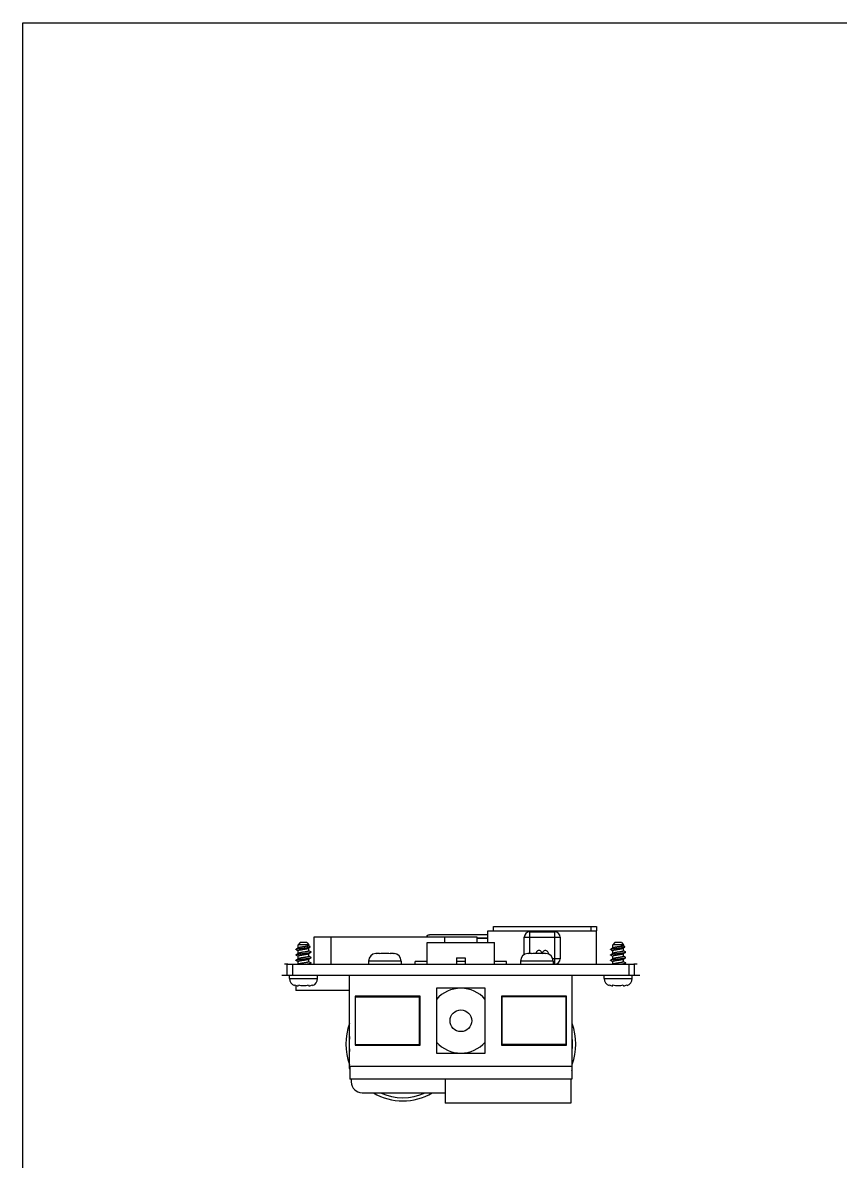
# Model space of a CAD drawing. Extents: x 0 to 297, y 0 to 210.
# Drawn here: x 0 to 75.3, y 105 to 210 of the extents above; entities that cross this region are included whole.
import ezdxf

# ---------------------------------------------------------------- set-up
doc = ezdxf.new("R2010")
doc.units = 0
doc.header["$LTSCALE"] = 16.335
doc.layers.get('0').update_dxf_attribs({"linetype": 'CONTINUOUS'})
doc.layers.add('02___PRT_ALL_AXES', color=7, linetype='CONTINUOUS')
doc.layers.add('06___PRT_ALL_SURFS', color=7, linetype='CONTINUOUS')

msp = doc.modelspace()

# ---------------------------------------------------------------- linework, layer by layer
at = {"color": 7, "linetype": 'CONTINUOUS'}
for p, q in [((0, 0), (0, 210)), ((0, 210), (297, 210)), ((46.73, 124.16), (46.73, 126.16)), ((46.73, 126.16), (49.03, 126.16)), ((49.03, 123.18), (49.03, 126.16)), ((52.38, 126.66), (52.88, 126.66)), ((52.88, 126.66), (52.88, 126.26)), ((25.58, 125.16), (25.38, 124.96)), ((26.38, 124.96), (25.38, 124.96)), ((26.18, 125.16), (25.58, 125.16)), ((26.18, 125.16), (26.38, 124.96)), ((26.83, 125.66), (26.83, 123.16)), ((41.88, 125.66), (26.83, 125.66)), ((28.38, 125.66), (28.38, 123.16)), ((37.28, 125.77), (37.28, 125.66)), ((37.28, 123.16), (37.28, 125.16)), ((37.28, 125.16), (43.48, 125.16)), ((42.88, 125.89), (37.48, 125.89)), ((38.88, 125.66), (38.88, 125.16)), ((41.88, 125.16), (41.88, 125.66)), ((41.88, 125.57), (42.88, 125.57)), ((42.88, 125.56), (41.88, 125.56)), ((43.48, 123.16), (43.48, 125.16)), ((46.23, 124.07), (46.23, 125.66)), ((46.23, 125.66), (49.53, 125.66)), ((49.53, 125.66), (49.53, 123.68)), ((54.58, 125.16), (54.38, 124.96)), ((55.38, 124.96), (54.38, 124.96)), ((55.18, 125.16), (54.58, 125.16)), ((55.18, 125.16), (55.38, 124.96)), ((25.24, 124.58), (25.19, 124.55)), ((25.19, 124.52), (25.26, 124.48)), ((25.24, 124.08), (25.19, 124.05)), ((25.19, 124.02), (25.26, 123.98)), ((25.29, 124.61), (25.24, 124.58)), ((25.29, 124.11), (25.24, 124.08)), ((25.26, 124.48), (25.31, 124.45)), ((25.26, 123.98), (25.31, 123.95)), ((25.34, 124.64), (25.29, 124.61)), ((25.34, 124.14), (25.29, 124.11)), ((25.31, 124.45), (25.37, 124.41)), ((25.31, 123.95), (25.37, 123.91)), ((25.39, 124.67), (25.34, 124.64)), ((25.39, 124.17), (25.34, 124.14)), ((25.37, 124.41), (25.38, 124.41)), ((25.37, 123.91), (25.38, 123.91)), ((26.17, 124.83), (26.29, 124.71)), ((26.29, 124.71), (26.17, 124.6)), ((26.33, 124.66), (26.37, 124.69)), ((26.36, 124.15), (26.42, 124.18)), ((26.49, 124.79), (26.38, 124.86)), ((26.44, 124.37), (26.38, 124.41)), ((26.38, 124.41), (26.38, 124.41)), ((26.44, 123.87), (26.38, 123.91)), ((26.38, 123.91), (26.38, 123.91)), ((26.42, 124.18), (26.47, 124.21)), ((26.44, 124.73), (26.49, 124.76)), ((26.49, 124.34), (26.44, 124.37)), ((26.47, 124.21), (26.52, 124.24)), ((26.56, 124.3), (26.49, 124.34)), ((26.52, 124.24), (26.56, 124.27)), ((32.54, 124.14), (32.54, 124.16)), ((32.7, 124.16), (32.7, 124.16)), ((32.89, 124.16), (32.74, 124.16)), ((32.89, 124.14), (32.89, 124.16)), ((33.87, 124.16), (33.86, 124.14)), ((34.01, 124.16), (33.87, 124.16)), ((34.05, 124.16), (34.06, 124.16)), ((34.22, 124.16), (34.21, 124.14)), ((46.54, 124.14), (46.54, 124.16)), ((46.7, 124.16), (46.7, 124.16)), ((46.89, 124.16), (46.74, 124.16)), ((46.89, 124.14), (46.89, 124.16)), ((47.87, 124.16), (47.86, 124.14)), ((48.01, 124.16), (47.87, 124.16)), ((48.05, 124.16), (48.06, 124.16)), ((48.22, 124.16), (48.21, 124.14)), ((54.24, 124.58), (54.19, 124.55)), ((54.19, 124.52), (54.26, 124.48)), ((54.24, 124.08), (54.19, 124.05)), ((54.19, 124.02), (54.26, 123.98)), ((54.29, 124.61), (54.24, 124.58)), ((54.29, 124.11), (54.24, 124.08)), ((54.26, 124.48), (54.31, 124.45)), ((54.26, 123.98), (54.31, 123.95)), ((54.34, 124.64), (54.29, 124.61)), ((54.34, 124.14), (54.29, 124.11)), ((54.31, 124.45), (54.37, 124.41)), ((54.31, 123.95), (54.37, 123.91)), ((54.39, 124.67), (54.34, 124.64)), ((54.39, 124.17), (54.34, 124.14)), ((54.37, 124.41), (54.38, 124.41)), ((54.37, 123.91), (54.38, 123.91)), ((55.17, 124.83), (55.29, 124.71)), ((55.29, 124.71), (55.17, 124.6)), ((55.33, 124.66), (55.37, 124.69)), ((55.36, 124.15), (55.42, 124.18)), ((55.49, 124.79), (55.38, 124.86)), ((55.44, 124.37), (55.38, 124.41)), ((55.38, 124.41), (55.38, 124.41)), ((55.44, 123.87), (55.38, 123.91)), ((55.38, 123.91), (55.38, 123.91)), ((55.42, 124.18), (55.47, 124.21)), ((55.44, 124.73), (55.49, 124.76)), ((55.49, 124.34), (55.44, 124.37)), ((55.47, 124.21), (55.52, 124.24)), ((55.56, 124.3), (55.49, 124.34)), ((55.52, 124.24), (55.56, 124.27)), ((24.38, 122.16), (24.38, 123.16)), ((24.42, 123.16), (56.33, 123.16)), ((24.88, 122.16), (24.88, 123.16)), ((25.24, 123.58), (25.19, 123.55)), ((25.19, 123.52), (25.26, 123.48)), ((25.29, 123.61), (25.24, 123.58)), ((25.26, 123.48), (25.31, 123.45)), ((25.34, 123.64), (25.29, 123.61)), ((25.31, 123.45), (25.37, 123.41)), ((25.39, 123.67), (25.34, 123.64)), ((25.37, 123.41), (25.38, 123.41)), ((26.36, 123.65), (26.42, 123.68)), ((26.44, 123.37), (26.38, 123.41)), ((26.38, 123.41), (26.38, 123.41)), ((26.39, 123.17), (26.44, 123.2)), ((26.42, 123.68), (26.47, 123.71)), ((26.49, 123.84), (26.44, 123.87)), ((26.49, 123.34), (26.44, 123.37)), ((26.44, 123.2), (26.49, 123.23)), ((26.47, 123.71), (26.52, 123.74)), ((26.56, 123.8), (26.49, 123.84)), ((26.56, 123.3), (26.49, 123.34)), ((26.49, 123.23), (26.56, 123.27)), ((26.52, 123.74), (26.56, 123.77)), ((31.88, 123.46), (31.88, 123.16)), ((34.88, 123.46), (31.88, 123.46)), ((34.88, 123.46), (34.88, 123.16)), ((36.18, 123.16), (36.18, 123.41)), ((37.28, 123.41), (36.18, 123.41)), ((39.98, 123.46), (39.98, 123.16)), ((39.98, 123.46), (40.78, 123.46)), ((39.99, 123.76), (39.99, 123.46)), ((39.99, 123.76), (40.77, 123.76)), ((40.77, 123.76), (40.77, 123.46)), ((40.78, 123.46), (40.78, 123.16)), ((44.58, 123.41), (43.48, 123.41)), ((44.58, 123.16), (44.58, 123.41)), ((45.88, 123.46), (45.88, 123.16)), ((48.88, 123.46), (45.88, 123.46)), ((49.53, 123.68), (48.84, 123.68)), ((48.88, 123.46), (48.88, 123.16)), ((49.03, 123.18), (48.88, 123.18)), ((54.24, 123.58), (54.19, 123.55)), ((54.19, 123.52), (54.26, 123.48)), ((54.29, 123.61), (54.24, 123.58)), ((54.26, 123.48), (54.31, 123.45)), ((54.34, 123.64), (54.29, 123.61)), ((54.31, 123.45), (54.37, 123.41)), ((54.39, 123.67), (54.34, 123.64)), ((54.37, 123.41), (54.38, 123.41)), ((55.36, 123.65), (55.42, 123.68)), ((55.44, 123.37), (55.38, 123.41)), ((55.38, 123.41), (55.38, 123.41)), ((55.39, 123.17), (55.44, 123.2)), ((55.42, 123.68), (55.47, 123.71)), ((55.49, 123.84), (55.44, 123.87)), ((55.49, 123.34), (55.44, 123.37)), ((55.44, 123.2), (55.49, 123.23)), ((55.47, 123.71), (55.52, 123.74)), ((55.56, 123.8), (55.49, 123.84)), ((55.56, 123.3), (55.49, 123.34)), ((55.49, 123.23), (55.56, 123.27)), ((55.52, 123.74), (55.56, 123.77)), ((55.88, 122.16), (55.88, 123.16)), ((56.38, 122.16), (56.38, 123.16)), ((24.42, 122.16), (56.33, 122.16)), ((24.58, 121.86), (24.58, 122.16)), ((24.58, 121.86), (27.18, 121.86)), ((27.18, 121.86), (27.18, 122.16)), ((30.13, 113.56), (30.13, 122.16)), ((50.63, 113.56), (50.63, 122.16)), ((53.58, 121.86), (53.58, 122.16)), ((53.58, 121.86), (56.18, 121.86)), ((56.18, 121.86), (56.18, 122.16)), ((25.04, 121.21), (25.05, 121.26)), ((25.18, 121.21), (25.18, 120.76)), ((30.13, 120.76), (25.18, 120.76)), ((25.39, 121.17), (25.4, 121.26)), ((26.35, 121.26), (26.37, 121.17)), ((26.7, 121.26), (26.71, 121.21)), ((38.13, 120.96), (38.13, 114.96)), ((42.63, 120.96), (38.13, 120.96)), ((42.63, 114.96), (42.63, 120.96)), ((54.04, 121.21), (54.05, 121.26)), ((54.39, 121.17), (54.4, 121.26)), ((55.35, 121.26), (55.37, 121.17)), ((55.7, 121.26), (55.71, 121.21)), ((30.63, 120.21), (30.63, 115.71)), ((36.63, 120.21), (30.63, 120.21)), ((36.63, 115.71), (36.63, 120.21)), ((44.13, 120.21), (44.13, 115.71)), ((50.13, 120.21), (44.13, 120.21)), ((50.13, 115.71), (50.13, 120.21)), ((30.63, 115.71), (36.63, 115.71)), ((44.13, 115.71), (50.13, 115.71)), ((38.13, 114.96), (42.63, 114.96)), ((30.13, 113.76), (50.63, 113.76)), ((30.15, 113.76), (30.15, 112.56)), ((50.61, 113.76), (50.61, 112.56)), ((30.28, 112.56), (30.28, 112.31)), ((38.93, 112.56), (38.93, 110.36)), ((50.53, 112.56), (50.53, 110.36)), ((31.28, 111.31), (38.78, 111.31))]:
    msp.add_line(p, q, dxfattribs=at)
at = {"color": 5, "linetype": 'CONTINUOUS'}
for p, q in [((24.42, 123.16), (24.13, 123.16)), ((56.63, 123.16), (56.33, 123.16)), ((23.88, 122.16), (24.42, 122.16)), ((56.33, 122.16), (56.88, 122.16))]:
    msp.add_line(p, q, dxfattribs=at)
at = {"color": 7, "linetype": 'CONTINUOUS'}
for points in [[(26.37, 124.69), (26.39, 124.7), (26.42, 124.72), (26.44, 124.73)], [(55.37, 124.69), (55.39, 124.7), (55.42, 124.72), (55.44, 124.73)]]:
    msp.add_lwpolyline(points, dxfattribs=at)
msp.add_circle((40.38, 117.96), 1, dxfattribs=at)
for centre, radius, start, end in [((46.73, 125.66), 0.5, 90, 180), ((49.03, 125.66), 0.5, 0, 90), ((32.58, 123.46), 0.7, 93.3338, 180), ((32.74, 123.08), 1.09, 89.9883, 92.3971), ((34.01, 123.08), 1.09, 87.6029, 90.0117), ((34.18, 123.46), 0.7, 0, 86.6662), ((46.58, 123.46), 0.7, 93.3338, 180), ((46.74, 123.08), 1.09, 89.9883, 92.3971), ((48.01, 123.08), 1.09, 87.6029, 90.0117), ((48.18, 123.46), 0.7, 0, 86.6662), ((49.03, 123.68), 0.5, 270, 360), ((25.28, 121.86), 0.7, 180, 250.3705), ((26.48, 121.86), 0.7, 289.6295, 360), ((54.28, 121.86), 0.7, 180, 250.3705), ((55.48, 121.86), 0.7, 289.6295, 360), ((40.38, 117.96), 2.99, 41.1919, 138.8081), ((35.03, 115.81), 5.25, 159.013, 200.987), ((45.73, 115.81), 5.25, 339.013, 20.987), ((35.03, 115.81), 4.95, 171.9996, 188.0004), ((40.38, 117.96), 2.99, 221.1919, 318.8081), ((45.73, 115.81), 4.95, 351.9996, 8.0004), ((31.13, 113.56), 1, 180, 191.2714), ((49.63, 113.56), 1, 348.7286, 360), ((31.28, 112.31), 1, 180, 270), ((35.03, 115.81), 5.25, 239.0304, 300.9696), ((35.03, 115.81), 4.95, 245.437, 294.563), ((38.78, 112.31), 1, 270, 278.6321)]:
    msp.add_arc(centre, radius, start, end, dxfattribs=at)
for points, knots in [([(37.28, 125.77), (37.28, 125.78), (37.28, 125.79), (37.29, 125.82), (37.31, 125.84), (37.34, 125.86), (37.4, 125.88), (37.45, 125.89), (37.48, 125.89)], [0, 0, 0, 0, 0.093181, 0.192326, 0.30147, 0.422521, 0.697141, 1, 1, 1, 1]), ([(25.19, 124.52), (25.19, 124.52), (25.18, 124.52), (25.18, 124.53), (25.18, 124.53), (25.18, 124.54), (25.18, 124.54), (25.18, 124.54), (25.18, 124.55), (25.19, 124.55), (25.19, 124.55)], [0, 0, 0, 0, 0.164076, 0.297779, 0.40644, 0.499999, 0.593558, 0.70222, 0.835924, 1, 1, 1, 1]), ([(25.19, 124.02), (25.19, 124.02), (25.18, 124.02), (25.18, 124.03), (25.18, 124.03), (25.18, 124.04), (25.18, 124.04), (25.18, 124.04), (25.18, 124.05), (25.19, 124.05), (25.19, 124.05)], [0, 0, 0, 0, 0.164112, 0.29782, 0.40645, 0.500001, 0.593543, 0.702203, 0.835937, 1, 1, 1, 1]), ([(25.19, 124.55), (25.19, 124.55), (25.2, 124.56), (25.22, 124.56), (25.25, 124.57), (25.29, 124.58), (25.34, 124.59), (25.4, 124.6), (25.5, 124.62), (25.63, 124.63), (25.79, 124.65), (25.96, 124.67), (26.13, 124.69), (26.24, 124.7), (26.29, 124.71)], [0, 0, 0, 0, 0.009903, 0.021984, 0.05274, 0.092104, 0.139599, 0.194556, 0.25616, 0.395492, 0.549087, 0.707494, 0.860939, 1, 1, 1, 1]), ([(25.19, 124.05), (25.19, 124.05), (25.2, 124.06), (25.22, 124.07), (25.25, 124.07), (25.29, 124.08), (25.35, 124.09), (25.44, 124.11), (25.53, 124.12), (25.64, 124.13), (25.76, 124.15), (25.88, 124.16), (25.99, 124.17), (26.11, 124.19), (26.22, 124.2), (26.32, 124.21), (26.4, 124.23), (26.46, 124.24), (26.5, 124.25), (26.53, 124.26), (26.55, 124.26), (26.56, 124.27), (26.56, 124.27)], [0, 0, 0, 0, 0.01128, 0.025855, 0.043731, 0.06484, 0.116232, 0.178692, 0.250466, 0.329494, 0.413486, 0.5, 0.586514, 0.670507, 0.749535, 0.821309, 0.883769, 0.935161, 0.956268, 0.974146, 0.98872, 1, 1, 1, 1]), ([(25.38, 124.42), (25.38, 124.42), (25.38, 124.42), (25.38, 124.43), (25.38, 124.43), (25.39, 124.44), (25.4, 124.44), (25.42, 124.45), (25.44, 124.46), (25.46, 124.47), (25.49, 124.48), (25.54, 124.49), (25.6, 124.5), (25.69, 124.51), (25.78, 124.53), (25.84, 124.54), (25.88, 124.55)], [0, 0, 0, 0, 0.007551, 0.015773, 0.025186, 0.036136, 0.06337, 0.098296, 0.141066, 0.191513, 0.249316, 0.314009, 0.461802, 0.629623, 0.811277, 1, 1, 1, 1]), ([(25.38, 123.92), (25.38, 123.92), (25.38, 123.92), (25.38, 123.93), (25.38, 123.93), (25.39, 123.94), (25.4, 123.94), (25.42, 123.95), (25.44, 123.96), (25.46, 123.97), (25.49, 123.98), (25.54, 123.99), (25.6, 124), (25.69, 124.01), (25.78, 124.03), (25.84, 124.04), (25.88, 124.05)], [0, 0, 0, 0, 0.007551, 0.015773, 0.025188, 0.036139, 0.063376, 0.098305, 0.141079, 0.19153, 0.249335, 0.314029, 0.461818, 0.629628, 0.811281, 1, 1, 1, 1]), ([(25.88, 124.78), (25.82, 124.77), (25.74, 124.76), (25.64, 124.74), (25.58, 124.73), (25.52, 124.71), (25.47, 124.7), (25.43, 124.69), (25.41, 124.68), (25.4, 124.68), (25.39, 124.67)], [0, 0, 0, 0, 0.327603, 0.480829, 0.621741, 0.746773, 0.852894, 0.937735, 0.971716, 1, 1, 1, 1]), ([(25.88, 124.28), (25.82, 124.27), (25.74, 124.26), (25.64, 124.24), (25.58, 124.23), (25.52, 124.21), (25.47, 124.2), (25.43, 124.19), (25.41, 124.18), (25.4, 124.18), (25.39, 124.17)], [0, 0, 0, 0, 0.327607, 0.480829, 0.621735, 0.746765, 0.852888, 0.937733, 0.971715, 1, 1, 1, 1]), ([(26.17, 124.83), (26.12, 124.82), (26.03, 124.8), (25.93, 124.78), (25.88, 124.78)], [0, 0, 0, 0, 0.474995, 1, 1, 1, 1]), ([(25.88, 124.55), (25.93, 124.55), (26.03, 124.57), (26.12, 124.59), (26.17, 124.6)], [0, 0, 0, 0, 0.525005, 1, 1, 1, 1]), ([(26.38, 124.4), (26.38, 124.4), (26.38, 124.4), (26.37, 124.39), (26.37, 124.39), (26.36, 124.38), (26.35, 124.38), (26.34, 124.37), (26.32, 124.36), (26.29, 124.35), (26.26, 124.35), (26.22, 124.34), (26.15, 124.32), (26.07, 124.31), (25.97, 124.29), (25.91, 124.28), (25.88, 124.28)], [0, 0, 0, 0, 0.007551, 0.015773, 0.025188, 0.036139, 0.063375, 0.098304, 0.141078, 0.191527, 0.249332, 0.314026, 0.461816, 0.629627, 0.81128, 1, 1, 1, 1]), ([(25.88, 124.05), (25.93, 124.05), (26.01, 124.07), (26.11, 124.08), (26.18, 124.1), (26.24, 124.11), (26.29, 124.12), (26.32, 124.13), (26.34, 124.14), (26.35, 124.15), (26.36, 124.15)], [0, 0, 0, 0, 0.327606, 0.480829, 0.621735, 0.746767, 0.852889, 0.937734, 0.971715, 1, 1, 1, 1]), ([(26.38, 123.9), (26.38, 123.9), (26.38, 123.9), (26.37, 123.89), (26.37, 123.89), (26.36, 123.88), (26.35, 123.88), (26.34, 123.87), (26.32, 123.86), (26.29, 123.85), (26.26, 123.85), (26.22, 123.84), (26.15, 123.82), (26.07, 123.81), (25.97, 123.79), (25.91, 123.78), (25.88, 123.78)], [0, 0, 0, 0, 0.007551, 0.015773, 0.025186, 0.036136, 0.06337, 0.098295, 0.141065, 0.191511, 0.249314, 0.314006, 0.461799, 0.629621, 0.811277, 1, 1, 1, 1]), ([(26.38, 124.86), (26.38, 124.85), (26.38, 124.85), (26.37, 124.85), (26.37, 124.85), (26.37, 124.85), (26.36, 124.85), (26.35, 124.85), (26.34, 124.84), (26.33, 124.84), (26.32, 124.84), (26.29, 124.84), (26.25, 124.83), (26.21, 124.83), (26.19, 124.83), (26.17, 124.83)], [0, 0, 0, 0, 0.009468, 0.016168, 0.02456, 0.046858, 0.076839, 0.114605, 0.160109, 0.213253, 0.273898, 0.416842, 0.587089, 0.782435, 1, 1, 1, 1]), ([(26.17, 124.6), (26.19, 124.6), (26.22, 124.61), (26.26, 124.63), (26.3, 124.64), (26.32, 124.66), (26.33, 124.66)], [0, 0, 0, 0, 0.299999, 0.568813, 0.802831, 1, 1, 1, 1]), ([(26.29, 124.71), (26.31, 124.71), (26.35, 124.72), (26.4, 124.73), (26.44, 124.74), (26.46, 124.75), (26.48, 124.75), (26.48, 124.76), (26.49, 124.76)], [0, 0, 0, 0, 0.343557, 0.628832, 0.747384, 0.848987, 0.933205, 1, 1, 1, 1]), ([(26.49, 124.76), (26.49, 124.76), (26.49, 124.76), (26.5, 124.77), (26.5, 124.77), (26.5, 124.78), (26.5, 124.78), (26.5, 124.78), (26.49, 124.79), (26.49, 124.79), (26.49, 124.79)], [0, 0, 0, 0, 0.155951, 0.283295, 0.387783, 0.480137, 0.575727, 0.688882, 0.828669, 1, 1, 1, 1]), ([(26.56, 124.27), (26.56, 124.27), (26.57, 124.27), (26.57, 124.28), (26.58, 124.28), (26.58, 124.29), (26.58, 124.29), (26.57, 124.29), (26.57, 124.3), (26.56, 124.3), (26.56, 124.3)], [0, 0, 0, 0, 0.164103, 0.297799, 0.406444, 0.500002, 0.593553, 0.702221, 0.835941, 1, 1, 1, 1]), ([(32.74, 124.16), (32.71, 124.16), (32.64, 124.16), (32.57, 124.15), (32.54, 124.14)], [0, 0, 0, 0, 0.500063, 1, 1, 1, 1]), ([(33.86, 124.14), (33.78, 124.15), (33.66, 124.16), (33.5, 124.16), (33.38, 124.16), (33.25, 124.16), (33.09, 124.16), (32.97, 124.15), (32.89, 124.14)], [0, 0, 0, 0, 0.249953, 0.374976, 0.5, 0.625024, 0.750047, 1, 1, 1, 1]), ([(34.21, 124.14), (34.18, 124.15), (34.11, 124.16), (34.04, 124.16), (34.01, 124.16)], [0, 0, 0, 0, 0.499936, 1, 1, 1, 1]), ([(46.74, 124.16), (46.71, 124.16), (46.64, 124.16), (46.57, 124.15), (46.54, 124.14)], [0, 0, 0, 0, 0.500063, 1, 1, 1, 1]), ([(47.86, 124.14), (47.78, 124.15), (47.66, 124.16), (47.5, 124.16), (47.38, 124.16), (47.25, 124.16), (47.09, 124.16), (46.97, 124.15), (46.89, 124.14)], [0, 0, 0, 0, 0.249953, 0.374976, 0.5, 0.625024, 0.750047, 1, 1, 1, 1]), ([(48.21, 124.14), (48.18, 124.15), (48.11, 124.16), (48.04, 124.16), (48.01, 124.16)], [0, 0, 0, 0, 0.499936, 1, 1, 1, 1]), ([(54.19, 124.52), (54.19, 124.52), (54.18, 124.52), (54.18, 124.53), (54.18, 124.53), (54.18, 124.54), (54.18, 124.54), (54.18, 124.54), (54.18, 124.55), (54.19, 124.55), (54.19, 124.55)], [0, 0, 0, 0, 0.164076, 0.297779, 0.40644, 0.499999, 0.593558, 0.70222, 0.835924, 1, 1, 1, 1]), ([(54.19, 124.02), (54.19, 124.02), (54.18, 124.02), (54.18, 124.03), (54.18, 124.03), (54.18, 124.04), (54.18, 124.04), (54.18, 124.04), (54.18, 124.05), (54.19, 124.05), (54.19, 124.05)], [0, 0, 0, 0, 0.164112, 0.29782, 0.40645, 0.500001, 0.593543, 0.702203, 0.835937, 1, 1, 1, 1]), ([(54.19, 124.55), (54.19, 124.55), (54.2, 124.56), (54.22, 124.56), (54.25, 124.57), (54.29, 124.58), (54.34, 124.59), (54.4, 124.6), (54.5, 124.62), (54.63, 124.63), (54.79, 124.65), (54.96, 124.67), (55.13, 124.69), (55.24, 124.7), (55.29, 124.71)], [0, 0, 0, 0, 0.009903, 0.021984, 0.05274, 0.092104, 0.139599, 0.194556, 0.25616, 0.395492, 0.549087, 0.707494, 0.860939, 1, 1, 1, 1]), ([(54.19, 124.05), (54.19, 124.05), (54.2, 124.06), (54.22, 124.07), (54.25, 124.07), (54.29, 124.08), (54.35, 124.09), (54.44, 124.11), (54.53, 124.12), (54.64, 124.13), (54.76, 124.15), (54.88, 124.16), (54.99, 124.17), (55.11, 124.19), (55.22, 124.2), (55.32, 124.21), (55.4, 124.23), (55.46, 124.24), (55.5, 124.25), (55.53, 124.26), (55.55, 124.26), (55.56, 124.27), (55.56, 124.27)], [0, 0, 0, 0, 0.01128, 0.025855, 0.043731, 0.06484, 0.116232, 0.178692, 0.250466, 0.329494, 0.413486, 0.5, 0.586514, 0.670507, 0.749535, 0.821309, 0.883769, 0.935161, 0.956268, 0.974146, 0.98872, 1, 1, 1, 1]), ([(54.38, 124.42), (54.38, 124.42), (54.38, 124.42), (54.38, 124.43), (54.38, 124.43), (54.39, 124.44), (54.4, 124.44), (54.42, 124.45), (54.44, 124.46), (54.46, 124.47), (54.49, 124.48), (54.54, 124.49), (54.6, 124.5), (54.69, 124.51), (54.78, 124.53), (54.84, 124.54), (54.88, 124.55)], [0, 0, 0, 0, 0.007551, 0.015773, 0.025186, 0.036136, 0.06337, 0.098296, 0.141066, 0.191513, 0.249316, 0.314009, 0.461802, 0.629623, 0.811277, 1, 1, 1, 1]), ([(54.38, 123.92), (54.38, 123.92), (54.38, 123.92), (54.38, 123.93), (54.38, 123.93), (54.39, 123.94), (54.4, 123.94), (54.42, 123.95), (54.44, 123.96), (54.46, 123.97), (54.49, 123.98), (54.54, 123.99), (54.6, 124), (54.69, 124.01), (54.78, 124.03), (54.84, 124.04), (54.88, 124.05)], [0, 0, 0, 0, 0.007551, 0.015773, 0.025188, 0.036139, 0.063376, 0.098305, 0.141079, 0.19153, 0.249335, 0.314029, 0.461818, 0.629628, 0.811281, 1, 1, 1, 1]), ([(54.88, 124.78), (54.82, 124.77), (54.74, 124.76), (54.64, 124.74), (54.58, 124.73), (54.52, 124.71), (54.47, 124.7), (54.43, 124.69), (54.41, 124.68), (54.4, 124.68), (54.39, 124.67)], [0, 0, 0, 0, 0.327603, 0.480829, 0.621741, 0.746773, 0.852894, 0.937735, 0.971716, 1, 1, 1, 1]), ([(54.88, 124.28), (54.82, 124.27), (54.74, 124.26), (54.64, 124.24), (54.58, 124.23), (54.52, 124.21), (54.47, 124.2), (54.43, 124.19), (54.41, 124.18), (54.4, 124.18), (54.39, 124.17)], [0, 0, 0, 0, 0.327607, 0.480829, 0.621735, 0.746765, 0.852888, 0.937733, 0.971715, 1, 1, 1, 1]), ([(55.17, 124.83), (55.12, 124.82), (55.03, 124.8), (54.93, 124.78), (54.88, 124.78)], [0, 0, 0, 0, 0.474995, 1, 1, 1, 1]), ([(54.88, 124.55), (54.93, 124.55), (55.03, 124.57), (55.12, 124.59), (55.17, 124.6)], [0, 0, 0, 0, 0.525005, 1, 1, 1, 1]), ([(55.38, 124.4), (55.38, 124.4), (55.38, 124.4), (55.37, 124.39), (55.37, 124.39), (55.36, 124.38), (55.35, 124.38), (55.34, 124.37), (55.32, 124.36), (55.29, 124.35), (55.26, 124.35), (55.22, 124.34), (55.15, 124.32), (55.07, 124.31), (54.97, 124.29), (54.91, 124.28), (54.88, 124.28)], [0, 0, 0, 0, 0.007551, 0.015773, 0.025188, 0.036139, 0.063375, 0.098304, 0.141078, 0.191527, 0.249332, 0.314026, 0.461816, 0.629627, 0.81128, 1, 1, 1, 1]), ([(54.88, 124.05), (54.93, 124.05), (55.01, 124.07), (55.11, 124.08), (55.18, 124.1), (55.24, 124.11), (55.29, 124.12), (55.32, 124.13), (55.34, 124.14), (55.35, 124.15), (55.36, 124.15)], [0, 0, 0, 0, 0.327606, 0.480829, 0.621735, 0.746767, 0.852889, 0.937734, 0.971715, 1, 1, 1, 1]), ([(55.38, 123.9), (55.38, 123.9), (55.38, 123.9), (55.37, 123.89), (55.37, 123.89), (55.36, 123.88), (55.35, 123.88), (55.34, 123.87), (55.32, 123.86), (55.29, 123.85), (55.26, 123.85), (55.22, 123.84), (55.15, 123.82), (55.07, 123.81), (54.97, 123.79), (54.91, 123.78), (54.88, 123.78)], [0, 0, 0, 0, 0.007551, 0.015773, 0.025186, 0.036136, 0.06337, 0.098295, 0.141065, 0.191511, 0.249314, 0.314006, 0.461799, 0.629621, 0.811277, 1, 1, 1, 1]), ([(55.38, 124.86), (55.38, 124.85), (55.38, 124.85), (55.37, 124.85), (55.37, 124.85), (55.37, 124.85), (55.36, 124.85), (55.35, 124.85), (55.34, 124.84), (55.33, 124.84), (55.32, 124.84), (55.29, 124.84), (55.25, 124.83), (55.21, 124.83), (55.19, 124.83), (55.17, 124.83)], [0, 0, 0, 0, 0.009468, 0.016168, 0.02456, 0.046858, 0.076839, 0.114605, 0.160109, 0.213253, 0.273898, 0.416842, 0.587089, 0.782435, 1, 1, 1, 1]), ([(55.17, 124.6), (55.19, 124.6), (55.22, 124.61), (55.26, 124.63), (55.3, 124.64), (55.32, 124.66), (55.33, 124.66)], [0, 0, 0, 0, 0.299999, 0.568813, 0.802831, 1, 1, 1, 1]), ([(55.29, 124.71), (55.31, 124.71), (55.35, 124.72), (55.4, 124.73), (55.44, 124.74), (55.46, 124.75), (55.48, 124.75), (55.48, 124.76), (55.49, 124.76)], [0, 0, 0, 0, 0.343557, 0.628832, 0.747384, 0.848987, 0.933205, 1, 1, 1, 1]), ([(55.49, 124.76), (55.49, 124.76), (55.49, 124.76), (55.5, 124.77), (55.5, 124.77), (55.5, 124.78), (55.5, 124.78), (55.5, 124.78), (55.49, 124.79), (55.49, 124.79), (55.49, 124.79)], [0, 0, 0, 0, 0.155951, 0.283295, 0.387783, 0.480137, 0.575727, 0.688882, 0.828669, 1, 1, 1, 1]), ([(55.56, 124.27), (55.56, 124.27), (55.57, 124.27), (55.57, 124.28), (55.58, 124.28), (55.58, 124.29), (55.58, 124.29), (55.57, 124.29), (55.57, 124.3), (55.56, 124.3), (55.56, 124.3)], [0, 0, 0, 0, 0.164103, 0.297799, 0.406444, 0.500002, 0.593553, 0.702221, 0.835941, 1, 1, 1, 1]), ([(25.19, 123.52), (25.19, 123.52), (25.18, 123.52), (25.18, 123.53), (25.18, 123.53), (25.18, 123.54), (25.18, 123.54), (25.18, 123.54), (25.18, 123.55), (25.19, 123.55), (25.19, 123.55)], [0, 0, 0, 0, 0.16408, 0.29782, 0.406459, 0.499999, 0.593543, 0.702168, 0.835899, 1, 1, 1, 1]), ([(25.19, 123.55), (25.19, 123.55), (25.2, 123.56), (25.22, 123.57), (25.25, 123.57), (25.28, 123.58), (25.31, 123.59), (25.36, 123.6), (25.45, 123.61), (25.59, 123.63), (25.76, 123.65), (25.93, 123.67), (26.11, 123.69), (26.24, 123.7), (26.34, 123.72), (26.4, 123.73), (26.46, 123.74), (26.5, 123.75), (26.53, 123.76), (26.55, 123.76), (26.56, 123.77), (26.56, 123.77)], [0, 0, 0, 0, 0.011278, 0.025854, 0.04373, 0.064839, 0.089058, 0.116235, 0.178694, 0.289213, 0.413487, 0.543416, 0.670507, 0.786462, 0.837871, 0.883768, 0.923432, 0.956269, 0.981844, 0.991844, 1, 1, 1, 1]), ([(25.38, 123.42), (25.38, 123.42), (25.38, 123.42), (25.38, 123.43), (25.38, 123.43), (25.39, 123.44), (25.4, 123.44), (25.42, 123.45), (25.44, 123.46), (25.46, 123.47), (25.49, 123.48), (25.54, 123.49), (25.6, 123.5), (25.69, 123.51), (25.78, 123.53), (25.84, 123.54), (25.88, 123.55)], [0, 0, 0, 0, 0.007551, 0.015771, 0.025184, 0.036133, 0.063367, 0.098294, 0.141066, 0.191514, 0.249318, 0.314009, 0.461795, 0.629614, 0.811277, 1, 1, 1, 1]), ([(25.88, 123.78), (25.82, 123.77), (25.74, 123.76), (25.64, 123.74), (25.58, 123.73), (25.52, 123.71), (25.47, 123.7), (25.43, 123.69), (25.41, 123.68), (25.4, 123.68), (25.39, 123.67)], [0, 0, 0, 0, 0.327606, 0.480833, 0.62174, 0.746766, 0.852886, 0.937732, 0.971715, 1, 1, 1, 1]), ([(25.88, 123.28), (25.82, 123.27), (25.74, 123.26), (25.64, 123.24), (25.58, 123.23), (25.52, 123.21), (25.47, 123.2), (25.43, 123.19), (25.41, 123.18), (25.4, 123.18), (25.39, 123.17)], [0, 0, 0, 0, 0.32761, 0.48084, 0.621752, 0.746778, 0.852892, 0.937733, 0.971716, 1, 1, 1, 1]), ([(25.88, 123.55), (25.93, 123.55), (26.01, 123.57), (26.11, 123.58), (26.18, 123.6), (26.24, 123.61), (26.29, 123.62), (26.32, 123.63), (26.34, 123.64), (26.35, 123.65), (26.36, 123.65)], [0, 0, 0, 0, 0.327603, 0.48083, 0.621743, 0.746775, 0.852895, 0.937735, 0.971716, 1, 1, 1, 1]), ([(26.38, 123.4), (26.38, 123.4), (26.38, 123.4), (26.37, 123.39), (26.37, 123.39), (26.36, 123.38), (26.35, 123.38), (26.34, 123.37), (26.32, 123.36), (26.29, 123.35), (26.26, 123.35), (26.22, 123.34), (26.15, 123.32), (26.07, 123.31), (25.97, 123.29), (25.91, 123.28), (25.88, 123.28)], [0, 0, 0, 0, 0.007549, 0.015768, 0.02518, 0.036126, 0.063349, 0.098272, 0.141034, 0.191477, 0.249273, 0.313964, 0.461758, 0.629591, 0.811262, 1, 1, 1, 1]), ([(26.56, 123.77), (26.56, 123.77), (26.57, 123.77), (26.57, 123.78), (26.58, 123.78), (26.58, 123.79), (26.58, 123.79), (26.57, 123.79), (26.57, 123.8), (26.56, 123.8), (26.56, 123.8)], [0, 0, 0, 0, 0.1641, 0.297831, 0.406456, 0.5, 0.59354, 0.702179, 0.83592, 1, 1, 1, 1]), ([(54.19, 123.52), (54.19, 123.52), (54.18, 123.52), (54.18, 123.53), (54.18, 123.53), (54.18, 123.54), (54.18, 123.54), (54.18, 123.54), (54.18, 123.55), (54.19, 123.55), (54.19, 123.55)], [0, 0, 0, 0, 0.16408, 0.29782, 0.406459, 0.499999, 0.593543, 0.702168, 0.835899, 1, 1, 1, 1]), ([(54.19, 123.55), (54.19, 123.55), (54.2, 123.56), (54.22, 123.57), (54.25, 123.57), (54.28, 123.58), (54.31, 123.59), (54.36, 123.6), (54.45, 123.61), (54.59, 123.63), (54.76, 123.65), (54.93, 123.67), (55.11, 123.69), (55.24, 123.7), (55.34, 123.72), (55.4, 123.73), (55.46, 123.74), (55.5, 123.75), (55.53, 123.76), (55.55, 123.76), (55.56, 123.77), (55.56, 123.77)], [0, 0, 0, 0, 0.011278, 0.025854, 0.04373, 0.064839, 0.089058, 0.116235, 0.178694, 0.289213, 0.413487, 0.543416, 0.670507, 0.786462, 0.837871, 0.883768, 0.923432, 0.956269, 0.981844, 0.991844, 1, 1, 1, 1]), ([(54.38, 123.42), (54.38, 123.42), (54.38, 123.42), (54.38, 123.43), (54.38, 123.43), (54.39, 123.44), (54.4, 123.44), (54.42, 123.45), (54.44, 123.46), (54.46, 123.47), (54.49, 123.48), (54.54, 123.49), (54.6, 123.5), (54.69, 123.51), (54.78, 123.53), (54.84, 123.54), (54.88, 123.55)], [0, 0, 0, 0, 0.007551, 0.015771, 0.025184, 0.036133, 0.063367, 0.098294, 0.141066, 0.191514, 0.249318, 0.314009, 0.461795, 0.629614, 0.811277, 1, 1, 1, 1]), ([(54.88, 123.78), (54.82, 123.77), (54.74, 123.76), (54.64, 123.74), (54.58, 123.73), (54.52, 123.71), (54.47, 123.7), (54.43, 123.69), (54.41, 123.68), (54.4, 123.68), (54.39, 123.67)], [0, 0, 0, 0, 0.327606, 0.480833, 0.62174, 0.746766, 0.852886, 0.937732, 0.971715, 1, 1, 1, 1]), ([(54.88, 123.28), (54.82, 123.27), (54.74, 123.26), (54.64, 123.24), (54.58, 123.23), (54.52, 123.21), (54.47, 123.2), (54.43, 123.19), (54.41, 123.18), (54.4, 123.18), (54.39, 123.17)], [0, 0, 0, 0, 0.32761, 0.48084, 0.621752, 0.746778, 0.852892, 0.937733, 0.971716, 1, 1, 1, 1]), ([(54.88, 123.55), (54.93, 123.55), (55.01, 123.57), (55.11, 123.58), (55.18, 123.6), (55.24, 123.61), (55.29, 123.62), (55.32, 123.63), (55.34, 123.64), (55.35, 123.65), (55.36, 123.65)], [0, 0, 0, 0, 0.327603, 0.48083, 0.621743, 0.746775, 0.852895, 0.937735, 0.971716, 1, 1, 1, 1]), ([(55.38, 123.4), (55.38, 123.4), (55.38, 123.4), (55.37, 123.39), (55.37, 123.39), (55.36, 123.38), (55.35, 123.38), (55.34, 123.37), (55.32, 123.36), (55.29, 123.35), (55.26, 123.35), (55.22, 123.34), (55.15, 123.32), (55.07, 123.31), (54.97, 123.29), (54.91, 123.28), (54.88, 123.28)], [0, 0, 0, 0, 0.007549, 0.015768, 0.02518, 0.036126, 0.063349, 0.098272, 0.141034, 0.191477, 0.249273, 0.313964, 0.461758, 0.629591, 0.811262, 1, 1, 1, 1]), ([(55.56, 123.77), (55.56, 123.77), (55.57, 123.77), (55.57, 123.78), (55.58, 123.78), (55.58, 123.79), (55.58, 123.79), (55.57, 123.79), (55.57, 123.8), (55.56, 123.8), (55.56, 123.8)], [0, 0, 0, 0, 0.1641, 0.297831, 0.406456, 0.5, 0.59354, 0.702179, 0.83592, 1, 1, 1, 1]), ([(25.05, 121.26), (25.1, 121.24), (25.21, 121.2), (25.33, 121.18), (25.39, 121.17)], [0, 0, 0, 0, 0.499673, 1, 1, 1, 1]), ([(25.4, 121.26), (25.48, 121.24), (25.6, 121.22), (25.76, 121.21), (25.88, 121.2), (26, 121.21), (26.16, 121.22), (26.28, 121.24), (26.35, 121.26)], [0, 0, 0, 0, 0.249862, 0.374927, 0.5, 0.625073, 0.750138, 1, 1, 1, 1]), ([(26.37, 121.17), (26.42, 121.18), (26.54, 121.2), (26.65, 121.24), (26.7, 121.26)], [0, 0, 0, 0, 0.500339, 1, 1, 1, 1]), ([(54.05, 121.26), (54.1, 121.24), (54.21, 121.2), (54.33, 121.18), (54.39, 121.17)], [0, 0, 0, 0, 0.499673, 1, 1, 1, 1]), ([(54.4, 121.26), (54.48, 121.24), (54.6, 121.22), (54.76, 121.21), (54.88, 121.2), (55, 121.21), (55.16, 121.22), (55.28, 121.24), (55.35, 121.26)], [0, 0, 0, 0, 0.249862, 0.374927, 0.5, 0.625073, 0.750138, 1, 1, 1, 1]), ([(55.37, 121.17), (55.42, 121.18), (55.54, 121.2), (55.65, 121.24), (55.7, 121.26)], [0, 0, 0, 0, 0.500339, 1, 1, 1, 1])]:
    msp.add_open_spline(points, degree=3, knots=knots, dxfattribs=at)
at = {"layer": '02___PRT_ALL_AXES', "color": 7, "linetype": 'CONTINUOUS'}
for p, q in [((42.88, 125.16), (42.88, 126.26)), ((42.88, 126.26), (52.88, 126.26)), ((43.38, 126.26), (43.38, 126.66)), ((43.38, 126.66), (52.38, 126.66)), ((52.38, 126.26), (52.38, 126.66)), ((52.88, 123.16), (52.88, 126.26)), ((25.38, 124.66), (25.38, 124.96)), ((26.38, 124.86), (26.38, 124.96)), ((54.38, 124.66), (54.38, 124.96)), ((55.38, 124.86), (55.38, 124.96)), ((25.38, 124.16), (25.38, 124.42)), ((25.38, 123.66), (25.38, 123.92)), ((26.38, 124.4), (26.38, 124.69)), ((26.38, 123.9), (26.38, 124.16)), ((54.38, 124.16), (54.38, 124.42)), ((54.38, 123.66), (54.38, 123.92)), ((55.38, 124.4), (55.38, 124.69)), ((55.38, 123.9), (55.38, 124.16)), ((25.38, 123.16), (25.38, 123.42)), ((26.38, 123.4), (26.38, 123.66)), ((31.88, 123.46), (31.88, 123.16)), ((34.88, 123.46), (34.88, 123.16)), ((45.88, 123.46), (45.88, 123.16)), ((48.88, 123.46), (48.88, 123.16)), ((54.38, 123.16), (54.38, 123.42)), ((55.38, 123.4), (55.38, 123.66)), ((24.58, 121.86), (24.58, 122.16)), ((27.18, 121.86), (27.18, 122.16)), ((53.58, 121.86), (53.58, 122.16)), ((56.18, 121.86), (56.18, 122.16))]:
    msp.add_line(p, q, dxfattribs=at)
for points, knots in [([(25.91, 123.16), (26, 123.17), (26.13, 123.19), (26.29, 123.21), (26.37, 123.22), (26.4, 123.23)], [0, 0, 0, 0, 0.548306, 0.791187, 1, 1, 1, 1]), ([(26.4, 123.23), (26.42, 123.23), (26.46, 123.24), (26.5, 123.25), (26.53, 123.26), (26.55, 123.26), (26.56, 123.27), (26.56, 123.27)], [0, 0, 0, 0, 0.341841, 0.624632, 0.8445, 0.93026, 1, 1, 1, 1]), ([(26.56, 123.27), (26.56, 123.27), (26.57, 123.27), (26.57, 123.28), (26.58, 123.28), (26.58, 123.29), (26.58, 123.29), (26.57, 123.29), (26.57, 123.3), (26.56, 123.3), (26.56, 123.3)], [0, 0, 0, 0, 0.164034, 0.297749, 0.4064, 0.499925, 0.593446, 0.702061, 0.835807, 1, 1, 1, 1]), ([(54.91, 123.16), (55, 123.17), (55.13, 123.19), (55.29, 123.21), (55.37, 123.22), (55.4, 123.23)], [0, 0, 0, 0, 0.548306, 0.791187, 1, 1, 1, 1]), ([(55.4, 123.23), (55.42, 123.23), (55.46, 123.24), (55.5, 123.25), (55.53, 123.26), (55.55, 123.26), (55.56, 123.27), (55.56, 123.27)], [0, 0, 0, 0, 0.341841, 0.624632, 0.8445, 0.93026, 1, 1, 1, 1]), ([(55.56, 123.27), (55.56, 123.27), (55.57, 123.27), (55.57, 123.28), (55.58, 123.28), (55.58, 123.29), (55.58, 123.29), (55.57, 123.29), (55.57, 123.3), (55.56, 123.3), (55.56, 123.3)], [0, 0, 0, 0, 0.164034, 0.297749, 0.4064, 0.499925, 0.593446, 0.702061, 0.835807, 1, 1, 1, 1])]:
    msp.add_open_spline(points, degree=3, knots=knots, dxfattribs=at)
at = {"layer": '06___PRT_ALL_SURFS', "color": 7, "linetype": 'CONTINUOUS'}
for p, q in [((30.68, 115.76), (30.68, 120.16)), ((30.68, 120.16), (36.58, 120.16)), ((36.58, 115.76), (36.58, 120.16)), ((44.18, 115.76), (44.18, 120.16)), ((50.08, 120.16), (44.18, 120.16)), ((50.08, 115.76), (50.08, 120.16)), ((30.68, 115.76), (36.58, 115.76)), ((50.08, 115.76), (44.18, 115.76)), ((50.61, 112.56), (30.15, 112.56)), ((50.53, 110.36), (38.93, 110.36))]:
    msp.add_line(p, q, dxfattribs=at)
for centre, start in [((47.58, 124.16), 355.9644), ((48.18, 124.16), 348.6091)]:
    msp.add_arc(centre, 0.275, start, 180, dxfattribs=at)

doc.saveas('drawing.dxf')
